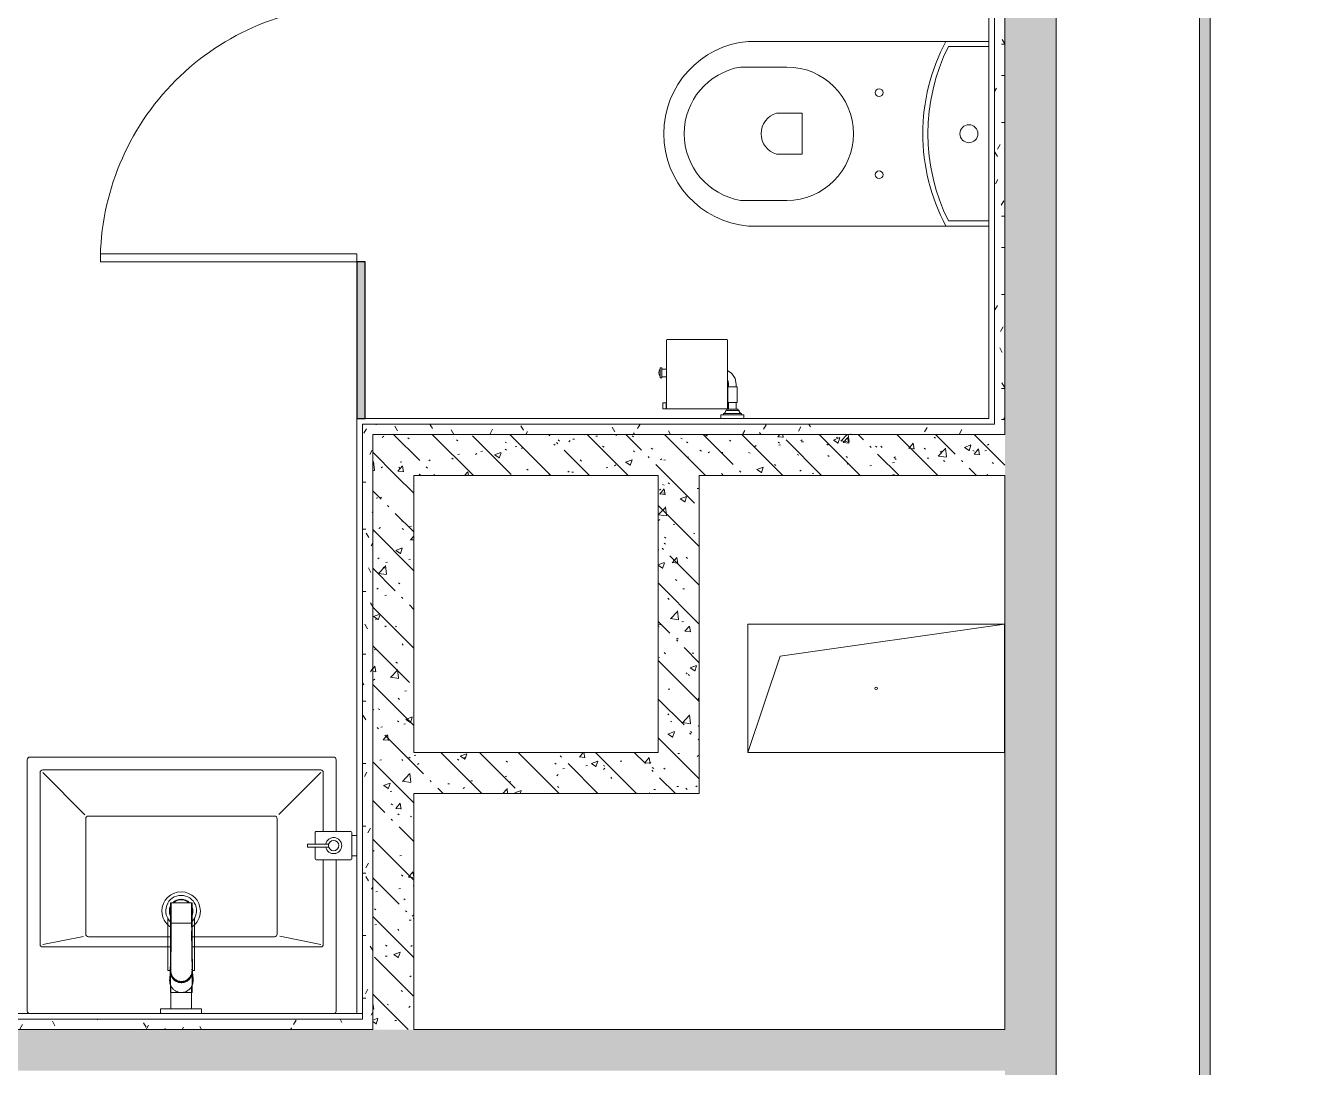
# Model space of a CAD drawing. Header units: millimetres. Extents: x 35147 to 231677, y -8553 to 29000.
# Drawn here: x 82192 to 84700, y 23426 to 25457 of the extents above; entities that cross this region are included whole.
import ezdxf

# ---------------------------------------------------------------- set-up
doc = ezdxf.new("R2010")
doc.units = ezdxf.units.MM
for name, color, linetype, lineweight in [('0-1', 7, 'Continuous', 9), ('A-DETL-GENF', 7, 'Continuous', 9), ('A-DOOR', 7, 'Continuous', 9), ('A-GENM', 7, 'Continuous', 9), ('A-GENM-1', 7, 'Continuous', 25), ('A-WALL', 7, 'Continuous', 9), ('I-WALL', 7, 'Continuous', 9), ('P-SANR-FIXT', 7, 'Continuous', 9), ('P-SANR-FIXT-1', 7, 'Continuous', 13)]:
    doc.layers.add(name, color=color, linetype=linetype, lineweight=lineweight)
doc.layers.add('A-WALL-1', color=7, linetype='Continuous', lineweight=9, true_color=0x3c3c3c)
doc.layers.add('A-WALL-FNSH-1', color=7, linetype='Continuous', lineweight=9, true_color=0x3c3c3c)
pattern_1 = [(135, (0, 0), (-75.43415, -75.43415), [106.68, -17.78, 3.556, -17.78]), (135, (0, 75.39), (-75.43415, -75.43415), []), (50, (0, 0), (127.52922, -11.15758), [13.335, -146.685]), (355, (0, 0), (-24.66966, 133.74002), [10.668, -117.348]), (100.451, (10.63, -0.93), (102.85973, 122.58178), [11.333, -124.663]), (46.184, (0, 35.56), (189.75516, -29.43036), [20.002, -220.027]), (96.636, (15.81, 33.1), (166.1822, 173.1996), [17, -186.995]), (351.184, (0, 35.56), (166.18393, 173.19757), [16.002, -176.022]), (21, (17.78, 26.67), (106.13027, -71.58603), [13.335, -146.685]), (326, (17.78, 26.67), (43.26188, 128.93175), [10.668, -117.348]), (71.451, (26.62, 20.7), (149.39198, 57.34505), [11.333, -124.663]), (37.5, (0, 0), (2.162228, 59.188357), [3.353, -112.573, 3.353, -115.773, -117.792]), (37.5, (0, 0), (2.162228, 59.188357), [-235.052, 3.353, -114.44]), (7.5, (0, 0), (46.773857, 70.126152), [3.353, -64.567, 3.353, -109.906, -44.894]), (7.5, (0, 0), (46.773857, 70.126152), [-181.178, 3.353, -41.542]), (327.5, (-39.65, 0), (94.91367, -4.010093), [3.353, -41.097, 3.353, -135.331, -184.023]), (327.5, (-39.65, 0), (94.91367, -4.010093), [-183.134, 3.353, -180.67]), (317.5, (-57.43, 0), (103.69057, 17.79882), [3.353, -54.432, 3.353, -88.748, -130.683]), (317.5, (-57.43, 0), (103.69057, 17.79882), [-149.885, 3.353, -127.33])]
pattern_2 = [(0, (0, 0), (121.92, 30.48), [10.058, -81.382, 10.058, -81.382, -487.68]), (0, (0, 0), (121.92, 30.48), [-182.88, 10.058, -172.822, 10.058, -81.382, -213.36]), (0, (0, 0), (121.92, 30.48), [-457.2, 10.058, -50.902, 10.058, -142.342]), (120, (45.72, 15.24), (-87.356454, 90.345817), [10.058, -81.382, 10.058, -81.382, -487.68]), (120, (45.72, 15.24), (-87.356454, 90.345817), [-182.88, 10.058, -172.822, 10.058, -81.382, -213.36]), (120, (45.72, 15.24), (-87.356454, 90.345817), [-457.2, 10.058, -50.902, 10.058, -142.342]), (240, (60.96, 76.2), (-34.563546, -120.825817), [10.058, -81.382, 10.058, -81.382, -487.68]), (240, (60.96, 76.2), (-34.563546, -120.825817), [-182.88, 10.058, -172.822, 10.058, -81.382, -213.36]), (240, (60.96, 76.2), (-34.563546, -120.825817), [-457.2, 10.058, -50.902, 10.058, -142.342])]

# ---------------------------------------------------------------- blocks, each defined once
blk = doc.blocks.new('GM_Отверстие прямоугольное _в плите_ - Отверстие-V58-План размещения напольных электротехнических лючков и розеток 2 этажа в осях 12-23')
at = {"layer": 'A-GENM'}
for p, q in [((-250, -125), (-250, 125)), ((-250, 125), (250, 125)), ((250, 125), (-250, 125)), ((-250, 125), (-250, -125)), ((-187.5, 62.5), (250, 125)), ((250, 125), (250, -125)), ((250, -125), (250, 125)), ((-250, -125), (-187.5, 62.5)), ((250, -125), (-250, -125)), ((-250, -125), (250, -125))]:
    blk.add_line(p, q, dxfattribs=at)
for start, end in [(360, 180), (180, 360)]:
    blk.add_arc((0, 0), 2.5, start, end, dxfattribs=at)
blk = doc.blocks.new('131_Сантехническая перегородка_Дверь - СД-1-30819167-План размещения напольных электротехнических лючков и розеток 2 этажа в осях 12-23')
at = {"layer": 'A-GENM'}
for points in [[(0, -8), (305.2, -8), (305.2, 8), (0, 8)], [(805.2, -8), (1110.4, -8), (1110.4, 8), (805.2, 8)]]:
    blk.add_hatch(color=256, dxfattribs=at).paths.add_polyline_path(points)
at = {"layer": 'A-DOOR'}
for p, q in [((321.2, 508), (305.2, 508)), ((305.2, 8), (305.2, 508)), ((321.2, 8), (321.2, 508)), ((321.2, 8), (305.2, 8))]:
    blk.add_line(p, q, dxfattribs=at)
blk.add_arc((305.2, 8), 500, 360, 90, dxfattribs=at)
at = {"layer": 'A-GENM-1'}
for p, q in [((305.2, 8), (0, 8)), ((0, 8), (0, -8)), ((305.2, -8), (305.2, 8)), ((1110.4, 8), (805.2, 8)), ((805.2, 8), (805.2, -8)), ((1110.4, -8), (1110.4, 8)), ((0, -8), (305.2, -8)), ((805.2, -8), (1110.4, -8))]:
    blk.add_line(p, q, dxfattribs=at)
blk = doc.blocks.new('WC Seat_2 with Cistern-Wall Based - 640 x 360mm-30948649-План размещения напольных электротехнических лючков и розеток 2 этажа в осях 12-23')
at = {"layer": 'P-SANR-FIXT'}
for p, q in [((-5, 415), (-5, 505)), ((255, 505), (255, 415)), ((-55, 490), (-55, 105)), ((305, 105), (305, 490)), ((85, 435), (85, 385)), ((165, 385), (165, 435)), ((85, 385), (165, 385)), ((-55, 105), (-55, 21)), ((305, 21), (305, 105)), ((-45, 21), (-45, 100.1)), ((295, 100.1), (295, 21))]:
    blk.add_line(p, q, dxfattribs=at)
for centre, radius, start, end in [((125, 474.3), 180.7, 4.9791, 175.0209), ((125, 483.2), 131.8, 9.5273, 170.4727), ((125, 423.3), 41.7, 16.2602, 163.7398), ((125, 415), 130, 180, 360), ((45, 235), 7.5, 0, 180), ((45, 235), 7.5, 180, 360), ((205, 235), 7.5, 0, 180), ((205, 235), 7.5, 180, 360), ((125, -232.5), 382.5, 61.9275, 118.0725), ((125, -242.5), 382.5, 63.6122, 116.3878), ((125, 60), 17.5, 0, 180), ((125, 60), 17.5, 180, 360)]:
    blk.add_arc(centre, radius, start, end, dxfattribs=at)
blk = doc.blocks.new('Sanitary_Toilet-Accessories_Gessi_Wall-mounted-paper-roll-holder-65449 - Chrome-V171-План размещения напольных электротехнических лючков и розеток 2 этажа в осях 12-23')
at = {"layer": 'A-DETL-GENF'}
for p, q in [((83441.2, 24844.6), (83442.5, 24844.8)), ((83441.2, 24787.5), (83441.2, 24844.6)), ((83442.5, 24844.8), (83558.6, 24844.8)), ((83558.6, 24844.8), (83560.2, 24844.6)), ((83560.2, 24844.6), (83560.2, 24784.5)), ((83426.2, 24780), (83426.9, 24784)), ((83426.9, 24776), (83426.2, 24780)), ((83426.9, 24784), (83428.7, 24787.5)), ((83428.7, 24787.5), (83428.7, 24789.5)), ((83428.7, 24789.5), (83432.2, 24789.5)), ((83428.7, 24772.5), (83428.7, 24787.5)), ((83432.2, 24789.5), (83432.2, 24787.5)), ((83432.2, 24772.5), (83432.2, 24787.5)), ((83432.2, 24787.5), (83441.2, 24787.5)), ((83441.2, 24787.5), (83441.2, 24772.5)), ((83560.2, 24764.9), (83560.2, 24784.5)), ((83560.2, 24784.5), (83568.6, 24778.9)), ((83568.6, 24778.9), (83575, 24769.3)), ((83428.7, 24772.5), (83426.9, 24776)), ((83428.7, 24770.5), (83428.7, 24772.5)), ((83432.2, 24770.5), (83428.7, 24770.5)), ((83441.2, 24772.5), (83432.2, 24772.5)), ((83432.2, 24772.5), (83432.2, 24770.5)), ((83441.2, 24719.8), (83441.2, 24772.5)), ((83561.1, 24763.6), (83560.2, 24764.9)), ((83560.2, 24764.9), (83560.2, 24719.8)), ((83562.2, 24758), (83561.1, 24763.6)), ((83562.2, 24752.5), (83562.2, 24758)), ((83575, 24769.3), (83577.2, 24758)), ((83577.2, 24758), (83577.2, 24752.5)), ((83560.7, 24722.5), (83560.7, 24752.5)), ((83560.7, 24752.5), (83562.2, 24752.5)), ((83577.2, 24752.5), (83562.2, 24752.5)), ((83577.2, 24752.5), (83578.7, 24752.5)), ((83578.7, 24752.5), (83578.7, 24722.5)), ((83433.7, 24709.8), (83433.7, 24721.8)), ((83433.7, 24721.8), (83440.2, 24721.8)), ((83440.2, 24709.8), (83433.7, 24709.8)), ((83440.2, 24721.8), (83440.2, 24719.8)), ((83440.2, 24711.8), (83440.2, 24719.8)), ((83440.2, 24719.8), (83441.2, 24719.8)), ((83441.2, 24711.8), (83440.2, 24711.8)), ((83440.2, 24711.8), (83440.2, 24709.8)), ((83441.2, 24719.8), (83441.2, 24711.8)), ((83441.2, 24709.8), (83441.2, 24711.8)), ((83560.2, 24709.8), (83441.2, 24709.8)), ((83555.4, 24702.6), (83556.4, 24704.5)), ((83556.4, 24704.5), (83556.7, 24706.5)), ((83556.7, 24706.5), (83558.7, 24706.5)), ((83558.7, 24706.5), (83558.7, 24709)), ((83558.7, 24709), (83562.2, 24709)), ((83580.7, 24706.5), (83558.7, 24706.5)), ((83560.2, 24719.8), (83560.2, 24711.8)), ((83560.2, 24719.8), (83562.2, 24719.8)), ((83560.2, 24711.8), (83560.2, 24709.8)), ((83562.2, 24711.8), (83560.2, 24711.8)), ((83578.7, 24709), (83560.2, 24709)), ((83562.2, 24722.5), (83560.7, 24722.5)), ((83562.2, 24722.5), (83577.2, 24722.5)), ((83562.2, 24719.8), (83562.2, 24722.5)), ((83562.2, 24711.8), (83562.2, 24719.8)), ((83562.2, 24709), (83562.2, 24711.8)), ((83578.7, 24722.5), (83577.2, 24722.5)), ((83577.2, 24722.5), (83577.2, 24709)), ((83577.2, 24709), (83580.7, 24709)), ((83580.7, 24709), (83580.7, 24706.5)), ((83580.7, 24706.5), (83582.7, 24706.5)), ((83582.7, 24706.5), (83583, 24704.5)), ((83583, 24704.5), (83584, 24702.6)), ((83547.2, 24691), (83547.2, 24698)), ((83547.2, 24698), (83552.2, 24698)), ((83552.2, 24700.5), (83553.9, 24701.2)), ((83552.2, 24700.5), (83587.2, 24700.5)), ((83552.2, 24698), (83552.2, 24700.5)), ((83587.2, 24698), (83552.2, 24698)), ((83553.9, 24701.2), (83555.4, 24702.6)), ((83584, 24702.6), (83585.5, 24701.2)), ((83585.5, 24701.2), (83587.2, 24700.5)), ((83587.2, 24700.5), (83587.2, 24698)), ((83587.2, 24698), (83592.2, 24698)), ((83592.2, 24698), (83592.2, 24691))]:
    blk.add_line(p, q, dxfattribs=at)
blk = doc.blocks.new('сифон - Для раковины-V174-План размещения напольных электротехнических лючков и розеток 2 этажа в осях 12-23')
at = {"layer": 'P-SANR-FIXT'}
for p, q in [((116.7, 26), (15, 26)), ((116.7, 26), (116.7, 20.9)), ((200, 40), (191.1, 40)), ((191.1, -40), (191.1, 40)), ((200, 40), (200, -40)), ((116.7, -19.7), (116.7, -26)), ((15, -26), (116.7, -26)), ((191.1, -40), (200, -40))]:
    blk.add_line(p, q, dxfattribs=at)
for start, end in [(45, 180), (180, 319.7584)]:
    blk.add_arc((0, 0), 30, start, end, dxfattribs=at)
at = {"layer": 'P-SANR-FIXT-1'}
for p, q in [((127.1, 20), (123.1, 20)), ((191.1, 20), (147.8, 20)), ((21.9, -20), (49, -20)), ((49, -20), (56, -20)), ((56, -20), (75, -20)), ((85.7, -20), (118.5, -20)), ((119.7, -20), (122.9, -20)), ((145.8, -20), (191.1, -20))]:
    blk.add_line(p, q, dxfattribs=at)
for radius, start, end in [(22.5, 133.7338, 180), (22.5, 180, 225.6765), (21.5, 136.1578, 180), (21.5, 180, 223.3802), (22.5, 67.2152, 113.0759), (21.5, 72, 108), (22.5, 241.9585, 297.7301), (21.5, 245.8675, 293.8296)]:
    blk.add_arc((0, 0), radius, start, end, dxfattribs=at)
blk = doc.blocks.new('раковина - 400 x 500mm-30615599-План размещения напольных электротехнических лючков и розеток 2 этажа в осях 12-23')
at = {"layer": 'P-SANR-FIXT'}
for p, q in [((-249.5, -5), (-249.5, -300)), ((352.5, -495), (352.5, -5)), ((-224.5, -135), (-224.5, -300)), ((32, -130), (-219.5, -130)), ((-219.5, -135), (-139.5, -151)), ((-126, -150), (-129.5, -150)), ((32.1, -150), (-126, -150)), ((322.5, -130), (72, -130)), ((233.5, -150), (72, -150)), ((322.5, -135), (242.8, -150.5)), ((327.5, -470), (327.5, -135)), ((-134.5, -155), (-134.5, -380)), ((238.5, -155), (238.5, -380)), ((-249.5, -355), (-249.5, -495)), ((-224.5, -355), (-224.5, -470)), ((-219.5, -470), (-137.6, -388.1)), ((-129.5, -385), (233.5, -385)), ((322.5, -470), (240.2, -387.7)), ((-219.5, -475), (322.5, -475)), ((-244.5, -500), (347.5, -500))]:
    blk.add_line(p, q, dxfattribs=at)
for centre, radius, start, end in [((-244.5, -5), 5, 90, 180), ((347.5, -5), 5, 0, 90), ((-219.5, -135), 5, 90, 180), ((-129.5, -155), 5, 90, 180), ((233.5, -155), 5, 0, 90), ((322.5, -135), 5, 0, 90), ((52.6, -199.9), 37.5, 124.8212, 180), ((52.6, -199.9), 37.5, 360, 57.1419), ((52.6, -199.9), 37.5, 180, 360), ((52.6, -199.9), 23, 161.666, 180), ((52.6, -199.9), 23, 180, 198.7055), ((52.6, -199.9), 23, 334.4117, 360), ((52.6, -199.9), 23, 360, 25.1143), ((52.6, -199.9), 23, 225, 315), ((-129.5, -380), 5, 180, 270), ((233.5, -380), 5, 270, 360), ((-219.5, -470), 5, 180, 270), ((322.5, -470), 5, 270, 0), ((-244.5, -495), 5, 180, 270), ((347.5, -495), 5, 270, 0)]:
    blk.add_arc(centre, radius, start, end, dxfattribs=at)
blk = doc.blocks.new('смеситель для раковины - Default-V175-План размещения напольных электротехнических лючков и розеток 2 этажа в осях 12-23')
at = {"layer": '0-1'}
for p, q in [((19.7, 151.6), (-19.8, 151.6)), ((-20.3, 110), (-20.4, 97.4)), ((19.8, 111.8), (-19.8, 111.8)), ((20.4, 97.4), (20.3, 110)), ((-22.8, 3), (-21.8, 15.6)), ((-20.7, 17.2), (-20.7, 16.7)), ((20.8, 16.7), (20.8, 17.2))]:
    blk.add_line(p, q, dxfattribs=at)
at = {"layer": '0-1', "flags": 128}
for points in [[(-19.8, 151.6), (-20, 151.6), (-20.2, 151.6), (-20.3, 151.5), (-20.4, 151.5), (-20.5, 151.4), (-20.6, 151.3), (-20.6, 151.2), (-20.7, 151.1), (-20.7, 151.1), (-20.7, 151), (-20.7, 151), (-20.8, 150.9), (-20.8, 150.6), (-20.8, 149.7), (-20.8, 148.7), (-20.8, 147.7), (-20.9, 146.7), (-20.9, 145.3), (-21.1, 93.2)], [(19.7, 151.6), (20, 151.6), (20.2, 151.6), (20.4, 151.5), (20.5, 151.4), (20.6, 151.3), (20.6, 151.3), (20.7, 151.2), (20.7, 151.1), (20.7, 151.1), (20.7, 151), (20.8, 151), (20.8, 150.9), (20.8, 150.6)], [(-19.8, 111.8), (-19.9, 111.8), (-20, 111.8), (-20.1, 111.8), (-20.1, 111.7), (-20.2, 111.7), (-20.3, 111.6), (-20.3, 111.5), (-20.3, 111.5), (-20.3, 111.4), (-20.3, 111.4), (-20.3, 111.4), (-20.3, 111.3), (-20.3, 111.2), (-20.3, 111), (-20.3, 110.8), (-20.3, 110.6), (-20.3, 110.3), (-20.3, 110)], [(12.1, -0.1), (14.4, 1.7), (18.1, 6.1), (20.4, 11.5), (21.2, 17.2), (21.2, 36.2), (21.1, 56), (21, 111.4)], [(19.8, 111.8), (19.9, 111.8), (20, 111.8), (20.1, 111.8), (20.2, 111.7), (20.2, 111.6), (20.3, 111.6), (20.3, 111.5), (20.3, 111.5), (20.3, 111.4), (20.3, 111.4), (20.3, 111.3), (20.3, 111.1), (20.3, 110.9), (20.3, 110.7), (20.3, 110.4), (20.3, 110)], [(-21.8, 15.6), (-21.7, 19.7), (-21.6, 24.4), (-21.5, 30.8), (-21.4, 37.1), (-21.3, 49.4), (-21.2, 68.8), (-21.1, 88)], [(-18.9, 7.6), (-20, 10.3), (-20.8, 13.1), (-21.1, 18.6), (-21.1, 48.6), (-21.1, 93.2)], [(21.8, 15.6), (22.1, 11.2), (22.8, 3)]]:
    blk.add_lwpolyline(points, dxfattribs=at)
at = {"layer": 'P-SANR-FIXT'}
for p, q in [((21, 151.6), (-21, 151.6)), ((-21, 151.6), (-21, -23)), ((21, -23), (21, 151.6)), ((-19.7, 144), (-19.8, 111.7)), ((19.8, 111.7), (19.7, 144)), ((-21, 19.9), (-20.8, 19.8)), ((-20.4, 22), (-20.8, 19.8)), ((19.4, 12.9), (20.4, 11.1)), ((20.8, 19.8), (20.4, 22)), ((21, 19.9), (20.8, 19.8)), ((20.9, 18.5), (20.8, 19.8)), ((20.9, 18.4), (21.1, 18.4)), ((22.5, 5), (22.9, 0.9)), ((-21, -23), (21, -23)), ((-0.6, -2.8), (0.6, -2.8))]:
    blk.add_line(p, q, dxfattribs=at)
at = {"layer": 'P-SANR-FIXT', "flags": 128}
for points in [[(-21.1, 16.9), (-21.1, 42.2), (-21, 67.6), (-20.8, 118.3), (-20.7, 143.7), (-20.7, 149.4), (-20.8, 150.2), (-20.9, 145.3), (-20.9, 138.9), (-21.1, 88.1)], [(-20.1, 88.1), (-20.1, 99.6), (-20, 111), (-20, 122.4), (-19.9, 133.8), (-19.9, 145.2)], [(19.9, 145.2), (19.9, 138.9), (19.9, 132.6), (20, 126.2), (20, 119.9), (20, 113.5), (20, 107.2), (20.1, 100.8), (20.1, 94.5), (20.1, 88.1)], [(21.1, 88.1), (20.9, 138.9), (20.9, 145.3), (20.8, 150.2), (20.7, 149.4), (20.7, 143.7), (20.8, 118.3), (21, 67.6), (21.1, 42.2), (21.1, 16.9)], [(-21.1, 18.6), (-21.1, 18.6), (-21.1, 18.6), (-21, 18.6), (-21, 18.6), (-21, 18.5), (-20.9, 18.5), (-20.9, 18.5)], [(-21.1, 18.4), (-21.1, 18), (-21.1, 17.6), (-21.1, 17.2), (-21.1, 16.8), (-21.1, 16.4)], [(-20.8, 19.8), (-20.9, 19.2), (-20.9, 18.5)], [(-15.9, 4.1), (-13.1, 1.6), (-9.8, -0.4), (-6.1, -1.8), (-2.1, -2.5), (2.1, -2.5), (6.1, -1.8), (9.8, -0.4), (11.1, 0.4)], [(11.5, 0.5), (13.1, 1.6), (15.9, 4.1)], [(21.1, 16.4), (21.1, 16.8), (21.1, 17.2), (21.1, 17.6), (21.1, 18), (21.1, 18.4)], [(22.9, 0.9), (22.7, 3.2), (22.5, 5.6), (22.3, 7.9), (22.1, 10.8), (21.8, 15.2)], [(0.6, -3.9), (0.3, -3.9), (0.1, -3.9), (-0.1, -3.9), (-0.3, -3.9), (-0.6, -3.9)]]:
    blk.add_lwpolyline(points, dxfattribs=at)
at = {"layer": 'P-SANR-FIXT'}
for centre, major_axis, ratio, start_param, end_param in [((-19.8, 109.7), (-0.5, 0.002), 0.095846, 0.017294, 1.571164), ((19.8, 109.7), (0.5, 0.002), 0.095848, 4.711795, 6.265892), ((0, 17.2), (20.8, 0), 0.98634, 3.038054, 3.141593), ((0, 17.2), (20.8, 0), 0.98634, 3.141593, 3.441377), ((0, 16.7), (20.8, 0), 0.98634, 3.141593, 3.372062), ((0, 16.7), (20.7, 0), 0.98634, 3.571127, 3.769911), ((0, 17.2), (20.8, 0), 0.98634, 3.613983, 5.358408), ((0, 16.7), (20.7, 0), 0.98634, 3.994763, 4.083653), ((0, 16.7), (20.8, 0), 0.98634, 5.376246, 5.846752), ((0, 17.2), (20.8, 0), 0.98634, 5.499139, 5.804813), ((0, 17.2), (-20.8, 0), 0.98634, 2.841808, 3.141593), ((0, 16.7), (20.8, 0), 0.98634, 6.052716, 6.283185), ((0, 17.2), (20.8, 0), 0.98634, 0, 0.103539), ((0, 16.7), (20.7, 0), 0.98634, 4.276566, 4.807479), ((0, 16.7), (20.8, 0), 0.98634, 4.9338, 5.10736)]:
    blk.add_ellipse(centre, major_axis=major_axis, ratio=ratio, start_param=start_param, end_param=end_param, dxfattribs=at)
for points, knots in [([(-19.9, 145.2), (-19.9, 146), (-19.9, 147.4), (-19.8, 149.3), (-19.8, 150.7), (-19.8, 151.5), (-19.8, 151.6), (-19.8, 151.6)], [0, 0, 0, 0, 0.1, 0.2, 0.3, 0.4, 0.4725859, 0.4725859, 0.4725859, 0.4725859]), ([(-19.8, 151.6), (-19.7, 151.6), (-19.7, 151.6), (-19.7, 151.2), (-19.7, 150), (-19.7, 148.3), (-19.7, 146.2), (-19.7, 144.8), (-19.7, 144)], [0.4728347, 0.4728347, 0.4728347, 0.4728347, 0.5, 0.6, 0.7, 0.8, 0.9, 1, 1, 1, 1]), ([(19.7, 144), (19.7, 144.8), (19.7, 146.2), (19.7, 148.3), (19.7, 150), (19.7, 151.2), (19.7, 151.6), (19.7, 151.6), (19.7, 151.6)], [0, 0, 0, 0, 0.1, 0.2, 0.3, 0.4, 0.5, 0.5274121, 0.5274121, 0.5274121, 0.5274121]), ([(19.7, 151.6), (19.8, 151.6), (19.8, 151.5), (19.8, 150.7), (19.8, 149.3), (19.9, 147.4), (19.9, 146), (19.9, 145.2)], [0.5275209, 0.5275209, 0.5275209, 0.5275209, 0.6, 0.7, 0.8, 0.9, 1, 1, 1, 1]), ([(-19.8, 111.8), (-19.8, 111.8), (-19.8, 111.7), (-19.8, 110.9), (-19.8, 110.1), (-19.8, 109.7)], [0.4695548, 0.4695548, 0.4695548, 0.4695548, 0.6, 0.8, 1, 1, 1, 1]), ([(19.8, 109.7), (19.8, 110.1), (19.8, 110.9), (19.8, 111.7), (19.8, 111.8), (19.8, 111.8)], [0, 0, 0, 0, 0.2, 0.4, 0.5304748, 0.5304748, 0.5304748, 0.5304748]), ([(-21.1, 88.1), (-21.1, 85.7), (-21.1, 82.2), (-21.1, 77.5), (-21.2, 73.9), (-21.2, 70.4), (-21.2, 66.8), (-21.2, 63.9), (-21.2, 61.5), (-21.2, 59.8), (-21.2, 58), (-21.2, 55.7), (-21.3, 52.8), (-21.3, 49.3), (-21.3, 46), (-21.3, 42.6), (-21.4, 39.4), (-21.4, 36.2), (-21.5, 32.2), (-21.5, 27.5), (-21.7, 20.9), (-21.8, 17.2), (-21.8, 15.2)], [0, 0, 0, 0, 0.083333, 0.125, 0.166667, 0.208333, 0.25, 0.291667, 0.3125, 0.333333, 0.354167, 0.375, 0.416667, 0.458333, 0.5, 0.541667, 0.583333, 0.625, 0.666667, 0.75, 0.833333, 1, 1, 1, 1]), ([(-20.4, 97.4), (-20.4, 91.1), (-20.5, 81.8), (-20.6, 69.7), (-20.6, 60), (-20.7, 52.6), (-20.8, 47.4), (-20.8, 45.2), (-20.8, 43.5), (-20.9, 41.8), (-20.9, 39.8), (-20.9, 37.7), (-20.9, 36.2), (-20.9, 35.4), (-21, 34.1), (-21, 32.6), (-21, 31), (-21, 29.7), (-21, 28.6), (-21, 27.7), (-21, 26.8), (-21.1, 25.6), (-21.1, 22.9), (-21.1, 20.4), (-21.1, 18.4)], [0, 0, 0, 0, 0.222222, 0.333333, 0.444444, 0.583333, 0.618056, 0.652778, 0.670139, 0.6875, 0.722222, 0.756944, 0.774306, 0.782986, 0.791667, 0.826389, 0.84375, 0.861111, 0.878472, 0.887153, 0.895833, 0.913194, 0.930556, 1, 1, 1, 1]), ([(-20.5, 43.6), (-20.5, 44.1), (-20.5, 44.9), (-20.5, 45.9), (-20.4, 46.5), (-20.4, 47), (-20.4, 47.6), (-20.3, 48.2), (-20.3, 49.3), (-20.3, 50.8), (-20.3, 52.7), (-20.3, 54.8), (-20.2, 57.1), (-20.2, 60.5), (-20.1, 67), (-20, 78.4), (-19.9, 90.5), (-19.9, 97.4)], [0.3665203, 0.3665203, 0.3665203, 0.3665203, 0.3928571, 0.4107143, 0.4196429, 0.4285714, 0.4375, 0.4464286, 0.4642857, 0.5, 0.5357143, 0.5714286, 0.6071429, 0.6428571, 0.7142857, 0.8571429, 1, 1, 1, 1]), ([(19.9, 97.4), (19.9, 90.5), (20, 78.4), (20.1, 66.9), (20.2, 60.3), (20.3, 57), (20.3, 54.6), (20.3, 52.6), (20.3, 50.7), (20.3, 49.2), (20.4, 48.1), (20.4, 47.4), (20.4, 46.9), (20.4, 46.4), (20.4, 45.8), (20.4, 44.6), (20.4, 43), (20.4, 41.3), (20.5, 40), (20.5, 39.2), (20.6, 38.5), (20.7, 37.9), (20.7, 37.5)], [0, 0, 0, 0, 0.1428571, 0.2857143, 0.3571429, 0.3928571, 0.4285714, 0.4642857, 0.5, 0.5357143, 0.5535714, 0.5625, 0.5714286, 0.5803571, 0.5892857, 0.6071429, 0.6428571, 0.6785714, 0.6964286, 0.7053571, 0.7142857, 0.7301718, 0.7301718, 0.7301718, 0.7301718]), ([(20.1, 88.1), (20.1, 88.2), (20.2, 88.3), (20.4, 88.2), (20.5, 88), (20.6, 87.8), (20.7, 87.5), (20.7, 87.3), (20.8, 87.1), (20.9, 87), (20.9, 86.8), (20.9, 86.7)], [0, 0, 0, 0, 0.1, 0.19375, 0.25, 0.3, 0.35, 0.4, 0.45, 0.525, 0.575, 0.575, 0.575, 0.575]), ([(21.1, 18.4), (21.1, 19.2), (21.1, 20.8), (21.1, 23.1), (21.1, 25), (21.1, 26.5), (21, 27.6), (21, 28.6), (21, 30), (21, 31.7), (21, 33.4), (21, 34.6), (20.9, 35.2), (20.9, 35.7), (20.9, 36.3), (20.9, 36.9), (20.9, 38.1), (20.9, 39.8), (20.9, 41.4), (20.8, 42.8), (20.8, 44.1), (20.8, 45.8), (20.8, 48.6), (20.7, 53.5), (20.6, 60.7), (20.6, 68.9), (20.5, 76.5), (20.5, 85.7), (20.4, 92.7), (20.4, 97.4)], [0, 0, 0, 0, 0.027778, 0.055556, 0.083333, 0.097222, 0.111111, 0.125, 0.138889, 0.166667, 0.194444, 0.208333, 0.215278, 0.222222, 0.229167, 0.236111, 0.25, 0.277778, 0.305556, 0.319444, 0.333333, 0.361111, 0.388889, 0.444444, 0.555556, 0.666667, 0.75, 0.833333, 1, 1, 1, 1]), ([(21.8, 15.2), (21.8, 16.4), (21.7, 19.4), (21.6, 24.2), (21.5, 28.2), (21.5, 30.6), (21.5, 32.4), (21.4, 34.1), (21.4, 35.8), (21.4, 37.3), (21.4, 38.7), (21.4, 39.8), (21.4, 41), (21.3, 42.6), (21.3, 44.7), (21.3, 47.5), (21.3, 50.9), (21.2, 55.1), (21.2, 60), (21.2, 65.1), (21.2, 69.9), (21.2, 74.5), (21.1, 80.6), (21.1, 85.1), (21.1, 88.1)], [0, 0, 0, 0, 0.142857, 0.285714, 0.357143, 0.392857, 0.428571, 0.464286, 0.5, 0.535714, 0.553571, 0.571429, 0.589286, 0.607143, 0.642857, 0.678571, 0.714286, 0.75, 0.785714, 0.821429, 0.857143, 0.892857, 0.928571, 1, 1, 1, 1]), ([(-21, 19.9), (-21, 20.5), (-20.9, 21.9), (-20.9, 23.9), (-20.9, 25.6), (-20.9, 26.9), (-20.9, 27.6), (-20.9, 28.1), (-20.9, 28.7), (-20.9, 29.4), (-21, 30.9), (-21, 33.1), (-21, 35.5), (-20.9, 37.4), (-20.9, 38.5), (-20.8, 39.3), (-20.7, 40.1), (-20.7, 40.7), (-20.6, 41.2), (-20.6, 41.3)], [0, 0, 0, 0, 0.0357143, 0.0714286, 0.1071429, 0.125, 0.1339286, 0.1428571, 0.1517857, 0.1607143, 0.1785714, 0.2142857, 0.25, 0.2678571, 0.2857143, 0.2946429, 0.3035714, 0.3214286, 0.3257253, 0.3257253, 0.3257253, 0.3257253]), ([(20.9, 33.9), (20.9, 33.6), (20.9, 32.5), (20.9, 30.9), (20.9, 29.2), (20.9, 28.3), (20.9, 27.5), (20.9, 26.8), (20.9, 25.6), (20.9, 23.9), (21, 21.9), (21, 20.5), (21, 19.9)], [0.7766981, 0.7766981, 0.7766981, 0.7766981, 0.7857143, 0.8214286, 0.8392857, 0.8571429, 0.8660714, 0.875, 0.8928571, 0.9285714, 0.9642857, 1, 1, 1, 1]), ([(-21.8, 15.2), (-21.9, 13.9), (-22, 12.1), (-22.1, 10.1), (-22.2, 8.7), (-22.3, 7.5), (-22.4, 6.6), (-22.5, 5.7), (-22.6, 4.8), (-22.7, 3.8), (-22.8, 2.5), (-22.9, 1.5), (-22.9, 0.9)], [0, 0, 0, 0, 0.166667, 0.25, 0.333333, 0.416667, 0.5, 0.583333, 0.666667, 0.75, 0.833333, 1, 1, 1, 1]), ([(22.9, 0.3), (22.9, -2.5), (22.3, -6.4), (20, -11.4), (17.7, -14.7), (14.9, -17.6), (11.6, -20), (7.9, -21.7), (4.5, -22.6), (1.5, -23), (-1.9, -23), (-6, -22.4), (-10, -20.8), (-12.8, -19.1), (-14.8, -17.5), (-16.7, -15.8), (-18.8, -13.3), (-21.9, -8.1), (-22.9, -3.2), (-22.9, 0.3)], [0, 0, 0, 0, 0.111111, 0.166667, 0.222222, 0.277778, 0.333333, 0.388889, 0.444444, 0.479167, 0.513889, 0.583333, 0.652778, 0.6875, 0.722222, 0.756944, 0.791667, 0.861111, 1, 1, 1, 1]), ([(-21, 19.9), (-21, 19.7), (-21, 19.5), (-21.1, 19.2), (-21.1, 18.9), (-21.1, 18.7), (-21.1, 18.6)], [0, 0, 0, 0, 0.333333, 0.5, 0.666667, 1, 1, 1, 1]), ([(-0.6, -3.9), (-1.6, -3.9), (-3.8, -3.7), (-7, -2.8), (-10, -1.5), (-12.8, 0.2), (-15.2, 2.3), (-17.3, 4.8), (-18.7, 7.1), (-19.6, 9), (-20.1, 10.6), (-20.6, 12.1), (-21, 14.3), (-21.1, 15.9), (-21.1, 16.9)], [0, 0, 0, 0, 0.1, 0.2, 0.3, 0.4, 0.5, 0.6, 0.7, 0.75, 0.8, 0.85, 0.9, 1, 1, 1, 1]), ([(-21.1, 16.4), (-21.1, 14.3), (-20.4, 11.1), (-18.7, 7.6), (-17.5, 5.8), (-16.4, 4.5), (-15.2, 3.2), (-13.9, 2.1), (-12.5, 1), (-10.9, 0.1), (-9.2, -0.7), (-6.9, -1.7), (-3.8, -2.5), (0, -2.8), (3.8, -2.5), (6.9, -1.7), (9, -0.9), (10.1, -0.3), (10.9, 0.1), (11.7, 0.5), (12.7, 1.2), (13.9, 2), (15, 3), (15.8, 3.8), (16.4, 4.5), (17, 5.2), (17.7, 6.2), (18.6, 7.6), (19.3, 9), (19.7, 9.9), (19.9, 10.5), (20, 10.9), (20.2, 11.2), (20.3, 11.7), (20.6, 12.6), (20.8, 13.8), (21, 15.1), (21.1, 16), (21.1, 16.4)], [0, 0, 0, 0, 0.111111, 0.166667, 0.194444, 0.222222, 0.25, 0.277778, 0.305556, 0.333333, 0.361111, 0.388889, 0.444444, 0.5, 0.555556, 0.611111, 0.638889, 0.652778, 0.666667, 0.680556, 0.694444, 0.722222, 0.75, 0.763889, 0.777778, 0.791667, 0.805556, 0.833333, 0.861111, 0.875, 0.881944, 0.888889, 0.895833, 0.902778, 0.916667, 0.944444, 0.972222, 1, 1, 1, 1]), ([(-20.8, 14.6), (-20.7, 14.1), (-20.6, 12.9), (-20.2, 11.6), (-20, 10.9)], [0, 0, 0, 0, 0.4, 1, 1, 1, 1]), ([(-20, 10.9), (-19.6, 9.8), (-18.5, 7.4), (-17, 5.2), (-15.9, 4.1)], [0, 0, 0, 0, 0.444444, 1, 1, 1, 1]), ([(21.1, 16.9), (21.1, 15.9), (21, 13.7), (20.2, 10.6), (19, 7.6), (16.7, 3.9), (12.9, 0), (7.1, -3.1), (2.7, -3.9), (0.6, -3.9)], [0, 0, 0, 0, 0.1, 0.2, 0.3, 0.4, 0.6, 0.8, 1, 1, 1, 1]), ([(15.9, 4.1), (16.7, 5), (18.4, 7.2), (19.5, 9.5), (20, 10.9)], [0, 0, 0, 0, 0.444444, 1, 1, 1, 1]), ([(20, 10.9), (20.2, 11.4), (20.5, 12.7), (20.7, 13.9), (20.8, 14.6)], [0, 0, 0, 0, 0.444444, 1, 1, 1, 1]), ([(-0.6, -3.9), (-0.6, -3.9), (-0.6, -3.7), (-0.6, -3.5), (-0.6, -3.1), (-0.6, -2.9), (-0.6, -2.8)], [0, 0, 0, 0, 0.363636, 0.545455, 0.727273, 1, 1, 1, 1]), ([(0.6, -3.9), (0.6, -3.9), (0.6, -3.7), (0.6, -3.5), (0.6, -3.1), (0.6, -2.9), (0.6, -2.8)], [0, 0, 0, 0, 0.363636, 0.545455, 0.727273, 1, 1, 1, 1])]:
    blk.add_open_spline(points, degree=3, knots=knots, dxfattribs=at)
for points in [[(-19.8, 111.8), (-19.8, 111.8), (-19.8, 111.8), (-19.8, 111.8)], [(19.8, 111.8), (19.8, 111.8), (19.8, 111.8), (19.8, 111.8)], [(-20.1, 88.1), (-20.4, 88.2), (-20.6, 88.2), (-20.8, 88.2)], [(-20, 85.7), (-20.1, 86.5), (-20.1, 87.3), (-20.1, 88.1)], [(20.1, 88.1), (20.1, 87.3), (20.1, 86.5), (20, 85.7)], [(-22.9, 0.9), (-22.9, 2.2), (-22.8, 3.6), (-22.6, 4.9)], [(-21.8, 15.2), (-21.8, 16.4), (-21.7, 17.6), (-21.4, 18.8)], [(-21.2, 19.5), (-21, 20.5), (-20.6, 21.4), (-20.2, 22.3)], [(-20.9, 18.4), (-21, 18.4), (-21.1, 18.4), (-21.1, 18.5)], [(-20.4, 22.5), (-20.7, 21.7), (-20.9, 20.8), (-21, 19.9)], [(-20.9, 18.3), (-20.9, 17.7), (-20.9, 16.5), (-20.8, 15.2), (-20.8, 14.6)], [(20.7, 19.9), (20.7, 17.5), (19.9, 12.6), (16.3, 6), (10.7, 1.1), (3.8, -1.6), (-3.7, -1.6), (-10.7, 1.1), (-16.3, 6), (-19.9, 12.6), (-20.7, 17.5), (-20.7, 19.9)], [(-20.4, 11.1), (-20.1, 11.7), (-19.8, 12.3), (-19.4, 12.9)], [(20.2, 22.3), (21.2, 20.1), (21.8, 17.6), (21.8, 15.2)], [(21, 19.9), (20.9, 20.8), (20.7, 21.7), (20.4, 22.5)], [(20.8, 14.6), (20.8, 15.2), (20.9, 16.5), (20.9, 17.8), (20.9, 18.4)], [(21.1, 18.5), (21.1, 18.5), (21, 18.5), (20.9, 18.5)], [(21.1, 18.5), (21.1, 18.6), (21.1, 18.7), (21.1, 18.9), (21.1, 19.2), (21.1, 19.4), (21, 19.6), (21, 19.8), (21, 19.9)], [(-3, -2.5), (-2.2, -2.7), (-1.4, -2.7), (-0.6, -2.8)]]:
    blk.add_open_spline(points, degree=3, dxfattribs=at)
blk = doc.blocks.new('TOY_Диспансер мыло - Дозатор Elegance new 11654 019001 хром-30593950-План размещения напольных электротехнических лючков и розеток 2 этажа в осях 12-23')
at = {"layer": 'A-GENM'}
for p, q in [((127.9, 101.6), (122.2, 101.6)), ((122.2, 101.6), (122.2, 86.7)), ((127.9, 86.7), (127.9, 101.6)), ((97.5, 84.7), (97.5, 17)), ((122.2, 86.7), (99.5, 86.7)), ((122.2, 86.7), (102.9, 86.7)), ((122.2, 87.7), (122.2, 60.3)), ((127.9, 60.3), (127.9, 87.7)), ((146.9, 86.7), (127.9, 86.7)), ((150.5, 86.7), (127.9, 86.7)), ((152.5, 17), (152.5, 84.7)), ((99.5, 15), (105, 15)), ((145, 15), (105, 15)), ((105, 15), (105, 5.5)), ((145, 5.5), (145, 15)), ((145, 15), (150.5, 15))]:
    blk.add_line(p, q, dxfattribs=at)
blk.add_circle((125, 50.7), 10, dxfattribs=at)
for centre, radius, start, end in [((99.5, 84.7), 2, 90, 180), ((150.5, 84.7), 2, 360, 90), ((125, 50.7), 15.7, 100.4353, 79.365), ((99.5, 17), 2, 180, 270), ((150.5, 17), 2, 270, 360)]:
    blk.add_arc(centre, radius, start, end, dxfattribs=at)
blk = doc.blocks.new('DET_L_Линия разрыва - М100-30654842-План размещения напольных электротехнических лючков и розеток 2 этажа в осях 12-23')
at = {"layer": 'A-DETL-GENF'}
blk.add_line((24079.7, 0), (12339.9, 0), dxfattribs=at)

msp = doc.modelspace()

# ---------------------------------------------------------------- hatches: boundary and pattern name
at = {"layer": 'I-WALL'}
h = msp.add_hatch(dxfattribs=at)
h.set_pattern_fill('FP_58', color=256, style=0, pattern_type=2)
h.set_pattern_definition(pattern_2)
h.paths.add_polyline_path([(84100.7, 24660), (84100.7, 26900), (84080.7, 26900), (84080.7, 24660)])
h = msp.add_hatch(dxfattribs=at)
h.set_pattern_fill('FP_27', color=256, style=0, pattern_type=2)
h.set_pattern_definition(pattern_1)
h.paths.add_polyline_path([(84200, 18800), (84200, 26900), (84100.7, 26900), (84100.7, 18800)])
h = msp.add_hatch(dxfattribs=at)
h.set_pattern_fill('FP_17', color=256, style=0, pattern_type=2)
h.set_pattern_definition([(45, (0, 0), (-57.02463, 57.02463), []), (45, (57.025, 0), (-57.02463, 57.02463), [100.806, -20.161, 3.353, -16.808])])
h.paths.add_polyline_path([(84480, 15330.6), (84700, 15440.6), (84700, 15530), (84480, 15530), (84480, 15390.6)])
h.paths.add_polyline_path([(84500.7, 18570), (84500.7, 18600), (84480, 18600), (84480, 18570)])
h.paths.add_polyline_path([(84500.7, 19100), (84500.7, 22700), (84480, 22700), (84480, 19100), (84488.5, 19100)])
h.paths.add_polyline_path([(84480, 23200), (84500.7, 23200), (84500.7, 26600), (84480, 26600), (84480, 24655.7)])
h = msp.add_hatch(dxfattribs=at)
h.set_pattern_fill('FP_58', color=256, style=0, pattern_type=2)
h.set_pattern_definition(pattern_2)
h.paths.add_polyline_path([(82868.5, 23520), (82868.5, 24680), (82848.5, 24680), (82848.5, 23520)])
h = msp.add_hatch(dxfattribs=at)
h.set_pattern_fill('FP_58', color=256, style=0, pattern_type=2)
h.set_pattern_definition(pattern_2)
h.paths.add_polyline_path([(84080.7, 24660), (84080.7, 24680), (82868.5, 24680), (82868.5, 24660), (83767.7, 24660)])
h = msp.add_hatch(dxfattribs=at)
h.set_pattern_fill('FP_27', color=256, style=0, pattern_type=2)
h.set_pattern_definition(pattern_1)
h.paths.add_polyline_path([(83505.1, 24580), (84100.7, 24580), (84100.7, 24660), (82868.5, 24660), (82868.5, 24580), (83425.1, 24580)])
h = msp.add_hatch(dxfattribs=at)
h.set_pattern_fill('FP_27', color=256, style=0, pattern_type=2)
h.set_pattern_definition(pattern_1)
h.paths.add_polyline_path([(82948.5, 23500), (82948.5, 24580), (82868.5, 24580), (82868.5, 23500)])
h = msp.add_hatch(dxfattribs=at)
h.set_pattern_fill('FP_27', color=256, style=0, pattern_type=2)
h.set_pattern_definition(pattern_1)
h.paths.add_polyline_path([(83505.1, 24040), (83505.1, 24580), (83425.1, 24580), (83425.1, 24040)])
h = msp.add_hatch(dxfattribs=at)
h.set_pattern_fill('FP_27', color=256, style=0, pattern_type=2)
h.set_pattern_definition(pattern_1)
h.paths.add_polyline_path([(82948.5, 23960), (83505.1, 23960), (83505.1, 24040), (82948.5, 24040)])
h = msp.add_hatch(dxfattribs=at)
h.set_pattern_fill('FP_27', color=256, style=0, pattern_type=2)
h.set_pattern_definition(pattern_1)
h.paths.add_polyline_path([(84080.7, 23420), (84100.7, 23420), (84100.7, 23500), (81150, 23500), (81150, 23420), (83403.8, 23420)])
h = msp.add_hatch(dxfattribs=at)
h.set_pattern_fill('FP_58', color=256, style=0, pattern_type=2)
h.set_pattern_definition(pattern_2)
h.paths.add_polyline_path([(82494, 23500), (82868.5, 23500), (82868.5, 23520), (81170, 23520), (81170, 23500), (82312, 23500)])

# ---------------------------------------------------------------- linework, layer by layer
at = {"layer": 'A-WALL'}
for p, q in [((84080.7, 24680), (84080.7, 26900)), ((84100.7, 26900), (84100.7, 24660)), ((82868.5, 23500), (82868.5, 24660)), ((82868.5, 24660), (84100.7, 24660)), ((81150, 23500), (82868.5, 23500)), ((81170, 23520), (82848.5, 23520))]:
    msp.add_line(p, q, dxfattribs=at)
at = {"layer": 'A-WALL-1'}
for p, q in [((84200.7, 23200), (84200.7, 26900)), ((84480, 26600), (84480, 23200)), ((84080.7, 24680), (84069.7, 24680)), ((82948.5, 24580), (83425.1, 24580)), ((82948.5, 24040), (82948.5, 24580)), ((83425.1, 24580), (83425.1, 24040)), ((83505.1, 24580), (84100.7, 24580)), ((83505.1, 23960), (83505.1, 24580)), ((84100.7, 24580), (84100.7, 23500)), ((83425.1, 24040), (82948.5, 24040)), ((82948.5, 23500), (82948.5, 23960)), ((82948.5, 23960), (83505.1, 23960)), ((82848.5, 23531), (82848.5, 23520)), ((84100.7, 23500), (82948.5, 23500))]:
    msp.add_line(p, q, dxfattribs=at)
at = {"layer": 'A-WALL-FNSH-1'}
for p, q in [((84069.7, 26869), (84069.7, 24691)), ((82837.5, 24691), (82837.5, 23531)), ((84069.7, 24691), (82837.5, 24691)), ((82848.5, 23531), (82848.5, 24680)), ((82848.5, 24680), (84069.7, 24680)), ((81181, 23531), (82848.5, 23531))]:
    msp.add_line(p, q, dxfattribs=at)

# ---------------------------------------------------------------- block references
at = {"layer": 'A-DETL-GENF', "rotation": 90.00000000000031}
msp.add_blockref('DET_L_Линия разрыва - М100-30654842-План размещения напольных электротехнических лючков и розеток 2 этажа в осях 12-23', (84500.7, 3301.1), dxfattribs=at)
at = {"layer": 'A-GENM', "rotation": 89.99999999997607}
msp.add_blockref('131_Сантехническая перегородка_Дверь - СД-1-30819167-План размещения напольных электротехнических лючков и розеток 2 этажа в осях 12-23', (82845.5, 24691), dxfattribs=at)
at = {"layer": 'A-GENM'}
msp.add_blockref('GM_Отверстие прямоугольное _в плите_ - Отверстие-V58-План размещения напольных электротехнических лючков и розеток 2 этажа в осях 12-23', (83850, 24165), dxfattribs=at)
at = {"layer": 'P-SANR-FIXT'}
for name, p, rotation in [('WC Seat_2 with Cistern-Wall Based - 640 x 360mm-30948649-План размещения напольных электротехнических лючков и розеток 2 этажа в осях 12-23', (84090.7, 25121.2), 90), ('раковина - 400 x 500mm-30615599-План размещения напольных электротехнических лючков и розеток 2 этажа в осях 12-23', (82547.6, 23531), 180), ('TOY_Диспансер мыло - Дозатор Elegance new 11654 019001 хром-30593950-План размещения напольных электротехнических лючков и розеток 2 этажа в осях 12-23', (82843, 23733.5), 90), ('сифон - Для раковины-V174-План размещения напольных электротехнических лючков и розеток 2 этажа в осях 12-23', (82495, 23731.5), 270.0000000000035)]:
    msp.add_blockref(name, p, dxfattribs=dict(at, rotation=rotation))
for name, p in [('Sanitary_Toilet-Accessories_Gessi_Wall-mounted-paper-roll-holder-65449 - Chrome-V171-План размещения напольных электротехнических лючков и розеток 2 этажа в осях 12-23', (0, 0)), ('смеситель для раковины - Default-V175-План размещения напольных электротехнических лючков и розеток 2 этажа в осях 12-23', (82495.5, 23595.2))]:
    msp.add_blockref(name, p, dxfattribs=at)

doc.saveas('drawing.dxf')
